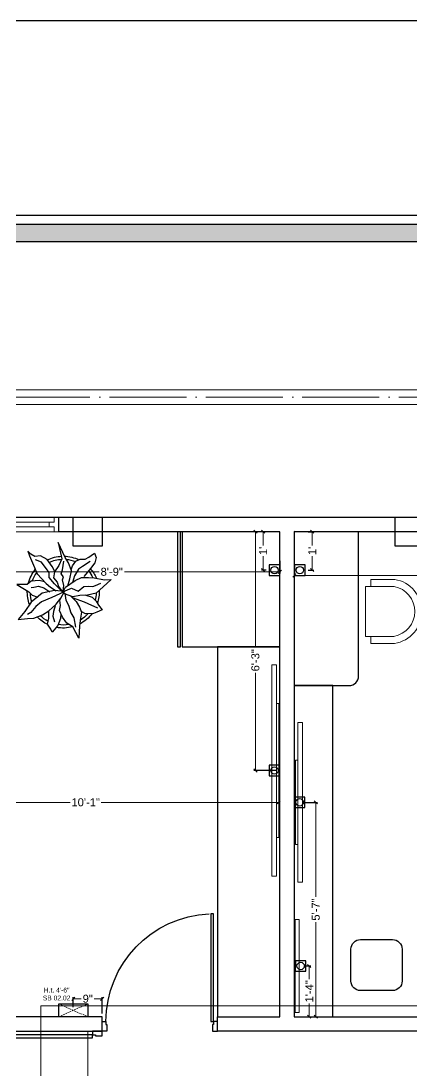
# Model space of a CAD drawing. Header units: millimetres. Extents: x 56222 to 3066687, y -650199 to -121287.
# Drawn here: x 142336 to 142458, y -177180.8 to -176852.9 of the extents above; entities that cross this region are included whole.
import ezdxf

# ---------------------------------------------------------------- set-up
doc = ezdxf.new("R2010")
doc.units = ezdxf.units.MM
doc.header["$MEASUREMENT"] = 0
doc.header["$PDMODE"] = 35
for name, pattern in [('ACAD_ISO04W100', [30, 24, -3, 0, -3]), ('DASHED', [0.75, 0.5, -0.25]), ('DASHED2', [0.375, 0.25, -0.125])]:
    doc.linetypes.add(name, pattern=pattern)
doc.layers.get('Defpoints').update_dxf_attribs({"color": 220})
doc.layers.add('AR DOOR', color=40, linetype='Continuous')
doc.layers.add('AR ELE-5', color=134, linetype='Continuous')
for name, color, linetype, lineweight in [('COLUMN', 1, 'Continuous', 30), ('dim05', 1, 'Continuous', 13), ('el', 7, 'Continuous', 20), ('ELEC-wires', 1, 'DASHED2', 13), ('Electrical', 84, 'Continuous', 30), ('ELEVATION ( SPIRAL STAIR )', 250, 'Continuous', 9), ('FURNITURE', 32, 'Continuous', 9), ('GROUND FLOOR', 7, 'Continuous', 9), ('Labelling', 1, 'Continuous', 25), ('NAME PLATE', 7, 'Continuous', 25), ('SECOND FLOOR', 7, 'Continuous', 9), ('SECOND FLOOR  ( PLINE )', 251, 'Continuous', 30), ('wall', 7, 'Continuous', 30), ('XX~SLAB ( BEAM )~ ( DIM )', 7, 'Continuous', 9)]:
    doc.layers.add(name, color=color, linetype=linetype, lineweight=lineweight)
doc.layers.add('XX~SLAB ( PLINE )', color=251, linetype='Continuous', plot=False)
doc.styles.add('Arial', font='arial.ttf')
doc.styles.get("Standard").update_dxf_attribs({"font": 'arial.ttf', "height": 6})
doc.dimstyles.new('ISO-25', dxfattribs={"dimtxt": 2.5, "dimasz": 1, "dimexe": 0.5, "dimexo": 1, "dimtad": 0, "dimdec": 1, "dimlunit": 4, "dimtxsty": 'Standard', "dimblk": 'OBLIQUE', "dimcen": 2.5, "dimclrd": 1, "dimclre": 1, "dimclrt": 5, "dimadec": 0, "dimazin": 0, "dimtfac": 1, "dimtdec": 1, "dimtmove": 0, "dimatfit": 3, "dimfxl": 1, "dimlwd": -1, "dimarcsym": 0})

# ---------------------------------------------------------------- blocks, each defined once
blk = doc.blocks.new('LAYOUT FILE')
at = {"layer": 'NAME PLATE', "true_color": 0xd39e00}
h = blk.add_hatch(color=42, dxfattribs=at)
h.paths.add_polyline_path([(3346889.83, -513806.18), (3346889.83, -514260.7), (3347535.56, -514260.7), (3347535.56, -513806.18)])
h.paths.add_polyline_path([(3346894.36, -513810.71), (3347531.03, -513810.71), (3347531.03, -514256.17), (3346894.36, -514256.17)], flags=16)
at = {"layer": 'NAME PLATE', "color": 42, "true_color": 0xd39e00}
for points in [[(3346887.56, -513803.91), (3347537.83, -513803.91), (3347537.83, -514262.96), (3346887.56, -514262.96)], [(3346889.83, -513806.18), (3347535.56, -513806.18), (3347535.56, -514260.7), (3346889.83, -514260.7)], [(3346894.36, -513810.71), (3347531.03, -513810.71), (3347531.03, -514256.17), (3346894.36, -514256.17)]]:
    blk.add_lwpolyline(points, close=True, dxfattribs=at)
blk = doc.blocks.new('*U255')
for points in [[(0, 0), (0, 1120), (-30, 1120), (-30, 0)], [(40, 0), (0, 0), (0, -30), (-10, -30), (-10, -100), (40, -100)], [(-1160, 0), (-1120, 0), (-1120, -30), (-1110, -30), (-1110, -100), (-1160, -100)]]:
    blk.add_lwpolyline(points, close=True)
at = {"layer": 'AR ELE-5', "linetype": 'ByBlock', "ltscale": 15}
blk.add_arc((2, -1), 1122, 92.373, 179.9653, dxfattribs=at)
blk = doc.blocks.new('*U256')
for points in [[(-1160, 0), (-1120, 0), (-1120, 30), (-1110, 30), (-1110, 100), (-1160, 100)], [(0, 0), (0, -1120), (-30, -1120), (-30, 0)], [(40, 0), (0, 0), (0, 30), (-10, 30), (-10, 100), (40, 100)]]:
    blk.add_lwpolyline(points, close=True)
at = {"layer": 'AR ELE-5', "linetype": 'ByBlock', "ltscale": 15}
blk.add_arc((2, 1), 1122, 180.0347, 267.627, dxfattribs=at)
blk = doc.blocks.new('ARPLS010')
at = {"linetype": 'ByBlock'}
for p, q in [((0.121, 0.605), (-0.013, 0.459)), ((0.179, 0.666), (0.121, 0.605)), ((0.174, 0.573), (0.179, 0.666)), ((-0.278, 0.467), (-0.295, 0.42)), ((-0.248, 0.54), (-0.278, 0.467)), ((-0.182, 0.493), (-0.248, 0.54)), ((-0.222, 0.484), (-0.164, 0.347)), ((-0.125, 0.459), (-0.182, 0.493)), ((-0.072, 0.404), (-0.125, 0.459)), ((-0.013, 0.459), (-0.044, 0.336)), ((0.077, 0.412), (0.091, 0.447)), ((0.091, 0.447), (0.125, 0.522)), ((0.2, 0.432), (0.174, 0.573)), ((0.409, 0.44), (0.33, 0.38)), ((0.484, 0.459), (0.409, 0.44)), ((0.542, 0.434), (0.484, 0.459)), ((-0.295, 0.42), (-0.302, 0.309)), ((-0.302, 0.309), (-0.276, 0.258)), ((-0.164, 0.347), (-0.139, 0.295)), ((-0.139, 0.295), (-0.08, 0.131)), ((-0.038, 0.302), (-0.072, 0.404)), ((-0.044, 0.336), (-0.049, 0.232)), ((0.082, 0.358), (0.077, 0.412)), ((0.08, 0.288), (0.082, 0.358)), ((0.203, 0.352), (0.2, 0.432)), ((0.204, 0.254), (0.203, 0.352)), ((0.252, 0.313), (0.216, 0.287)), ((0.33, 0.38), (0.252, 0.313)), ((0.425, 0.373), (0.356, 0.269)), ((0.459, 0.303), (0.485, 0.354)), ((0.459, 0.236), (0.459, 0.303)), ((0.485, 0.354), (0.533, 0.42)), ((0.533, 0.42), (0.542, 0.434)), ((-0.469, 0.226), (-0.643, 0.216)), ((-0.643, 0.216), (-0.485, 0.134)), ((-0.359, 0.148), (-0.49, 0.172)), ((-0.362, 0.24), (-0.469, 0.226)), ((-0.278, 0.254), (-0.362, 0.24)), ((-0.287, 0.106), (-0.359, 0.148)), ((-0.21, 0.227), (-0.278, 0.254)), ((-0.132, 0.18), (-0.21, 0.227)), ((-0.063, 0.111), (-0.132, 0.18)), ((-0.049, 0.232), (-0.065, 0.135)), ((0.015, 0.209), (0.08, 0.288)), ((0.056, 0.114), (0.015, 0.209)), ((0.068, 0.032), (0.16, 0.165)), ((0.227, 0.157), (0.132, 0.131)), ((0.16, 0.165), (0.204, 0.254)), ((0.318, 0.213), (0.227, 0.157)), ((0.356, 0.269), (0.318, 0.213)), ((0.368, 0.128), (0.432, 0.176)), ((0.432, 0.176), (0.459, 0.236)), ((-0.485, 0.134), (-0.433, 0.051)), ((-0.433, 0.051), (-0.349, -0.011)), ((-0.18, 0.073), (-0.287, 0.106)), ((-0.111, 0.036), (-0.18, 0.073)), ((-0.013, 0.022), (-0.111, 0.036)), ((-0.084, -0.034), (0.007, 0.018)), ((0.003, 0.011), (-0.076, -0.16)), ((-0.065, 0.135), (-0.024, 0.018)), ((-0.024, 0.018), (0.009, 0.005)), ((0.006, -0.002), (0.068, 0.032)), ((0.007, 0.018), (0.02, -0.121)), ((0.009, 0.005), (0.056, 0.114)), ((0.017, -0.002), (0.091, 0.009)), ((0.088, 0.065), (0.187, 0.091)), ((0.091, 0.009), (0.173, -0.011)), ((0.173, -0.011), (0.212, 0.004)), ((0.187, 0.091), (0.297, 0.116)), ((0.212, 0.004), (0.252, -0.03)), ((0.297, 0.116), (0.408, 0.071)), ((0.309, 0.109), (0.368, 0.128)), ((0.309, -0.01), (0.43, 0.006)), ((0.408, 0.071), (0.482, 0.024)), ((0.482, 0.024), (0.689, -0.072)), ((-0.464, -0.073), (-0.558, -0.152)), ((-0.366, -0.036), (-0.464, -0.073)), ((-0.336, -0.142), (-0.413, -0.121)), ((-0.306, -0.033), (-0.366, -0.036)), ((-0.349, -0.011), (-0.256, -0.05)), ((-0.269, -0.135), (-0.336, -0.142)), ((-0.193, -0.113), (-0.269, -0.135)), ((-0.259, -0.2), (-0.168, -0.1)), ((-0.256, -0.05), (-0.185, -0.038)), ((-0.185, -0.038), (-0.114, -0.046)), ((-0.168, -0.1), (-0.084, -0.034)), ((-0.114, -0.046), (-0.093, -0.036)), ((0.02, -0.121), (-0.017, -0.291)), ((0.01, -0.014), (0.017, -0.002)), ((0.078, -0.064), (0.01, -0.014)), ((0.016, -0.023), (0.116, -0.122)), ((0.07, -0.179), (0.018, -0.1)), ((0.138, -0.083), (0.078, -0.064)), ((0.116, -0.122), (0.201, -0.195)), ((0.197, -0.135), (0.138, -0.083)), ((0.283, -0.123), (0.197, -0.135)), ((0.252, -0.03), (0.309, -0.01)), ((0.277, -0.114), (0.357, -0.156)), ((0.37, -0.064), (0.283, -0.123)), ((0.462, -0.021), (0.37, -0.064)), ((0.689, -0.072), (0.462, -0.021)), ((-0.558, -0.152), (-0.517, -0.172)), ((-0.517, -0.172), (-0.447, -0.216)), ((-0.447, -0.216), (-0.363, -0.202)), ((-0.363, -0.202), (-0.263, -0.2)), ((-0.363, -0.408), (-0.318, -0.29)), ((-0.318, -0.29), (-0.259, -0.2)), ((-0.017, -0.291), (-0.141, -0.446)), ((-0.076, -0.16), (-0.138, -0.304)), ((0.059, -0.27), (0.005, -0.185)), ((0.08, -0.342), (0.059, -0.27)), ((0.121, -0.239), (0.07, -0.179)), ((0.184, -0.299), (0.121, -0.239)), ((0.141, -0.261), (0.16, -0.336)), ((0.201, -0.195), (0.272, -0.198)), ((0.272, -0.198), (0.311, -0.225)), ((0.311, -0.225), (0.415, -0.304)), ((0.357, -0.156), (0.455, -0.226)), ((0.455, -0.226), (0.503, -0.317)), ((-0.368, -0.496), (-0.363, -0.408)), ((-0.199, -0.38), (-0.287, -0.45)), ((-0.138, -0.304), (-0.199, -0.38)), ((-0.042, -0.432), (-0.071, -0.352)), ((0.002, -0.48), (-0.042, -0.432)), ((0.064, -0.446), (0.066, -0.407)), ((0.066, -0.407), (0.08, -0.342)), ((0.16, -0.336), (0.15, -0.445)), ((0.252, -0.362), (0.184, -0.299)), ((0.376, -0.416), (0.252, -0.362)), ((0.502, -0.472), (0.376, -0.416)), ((0.415, -0.304), (0.447, -0.388)), ((0.503, -0.317), (0.494, -0.398)), ((0.494, -0.398), (0.528, -0.452)), ((-0.382, -0.625), (-0.368, -0.496)), ((-0.269, -0.533), (-0.382, -0.625)), ((-0.287, -0.45), (-0.314, -0.498)), ((-0.141, -0.446), (-0.269, -0.533)), ((0.104, -0.646), (0.002, -0.48)), ((0.106, -0.5), (0.104, -0.646)), ((0.15, -0.445), (0.106, -0.5)), ((0.567, -0.494), (0.502, -0.472)), ((0.528, -0.452), (0.567, -0.494))]:
    blk.add_line(p, q, dxfattribs=at)
for radius, start, end in [(0.5, 87.2367, 107.9154), (0.458, 91.6596, 104.0784), (0.5, 49.0791, 67.0324), (0.5, 126.2799, 152.7042), (0.458, 130.7647, 148.9789), (0.458, 49.8461, 63.9764), (0.458, 5.0517, 21.9108), (0.5, 1.3782, 25.7565), (0.5, 164.9216, 191.0302), (0.458, 169.9629, 188.6517), (0.458, 334.5625, 357.1532), (0.5, 333.6991, 357.5577), (0.5, 205.1623, 226.3204), (0.458, 207.232, 224.0819), (0.458, 252.8522, 267.711), (0.5, 283.5324, 308.8712), (0.458, 289.266, 306.1107), (0.5, 249.553, 272.4234)]:
    blk.add_arc((0, 0), radius, start, end, dxfattribs=at)
blk = doc.blocks.new('6616')
at = {"color": 242, "linetype": 'DASHED', "true_color": 0xcd2027}
for p, q in [((386784.79, -36915.77), (386775.78, -36911.78)), ((386784.79, -36911.78), (386775.78, -36915.77))]:
    blk.add_line(p, q, dxfattribs=at)
at = {"layer": 'ELEC-wires', "color": 5, "linetype": 'ByBlock', "lineweight": 30, "ltscale": 4}
blk.add_lwpolyline([(386775.78, -36911.78), (386784.79, -36911.78), (386784.79, -36915.77), (386775.78, -36915.77)], close=True, dxfattribs=at)
blk = doc.blocks.new('_Oblique')
at = {"layer": 'wall', "color": 0, "lineweight": -2}
blk.add_line((-0.5, -0.5), (0.5, 0.5), dxfattribs=at)
blk = doc.blocks.new('*D421')
at = {"layer": 'Defpoints', "color": 0, "lineweight": 0, "transparency": 16777216}
for p in [(142361.28, -177158.28), (142352.28, -177161.9, -0.13), (142361.28, -177163.89, -0.13)]:
    blk.add_point(p, dxfattribs=at)
at = {"layer": 'dim05', "color": 1, "linetype": 'Continuous', "lineweight": -2, "transparency": 16777216}
for p, q in [((142352.28, -177160.9), (142352.28, -177157.78)), ((142361.28, -177162.89), (142361.28, -177157.78))]:
    blk.add_line(p, q, dxfattribs=at)
at = {"layer": 'dim05', "color": 1, "linetype": 'Continuous', "transparency": 16777216}
for p, q in [((142352.28, -177158.28), (142354.72, -177158.28)), ((142361.28, -177158.28), (142358.84, -177158.28))]:
    blk.add_line(p, q, dxfattribs=at)
at = {"layer": 'dim05', "color": 1, "transparency": 16777216, "rotation": 180}
blk.add_blockref('_Oblique', (142352.28, -177158.28), dxfattribs=at)
at = {"layer": 'dim05', "color": 1, "transparency": 16777216}
blk.add_blockref('_Oblique', (142361.28, -177158.28), dxfattribs=at)
at = {"layer": 'dim05', "color": 5, "lineweight": 25, "transparency": 16777216, "insert": (142356.78, -177158.28), "char_height": 2.5, "attachment_point": 5, "style": 'Arial'}
blk.add_mtext('9"', dxfattribs=at)
blk = doc.blocks.new('*D422')
at = {"layer": 'Defpoints', "color": 0, "lineweight": 0, "transparency": 16777216}
for p in [(142416.78, -177012.39, -0.13), (142409.14, -177086.98), (142416.78, -177086.98, -0.13)]:
    blk.add_point(p, dxfattribs=at)
at = {"layer": 'dim05', "color": 1, "linetype": 'Continuous', "lineweight": -2, "transparency": 16777216}
for p, q in [((142415.78, -177012.39), (142408.64, -177012.39)), ((142415.78, -177086.98), (142408.64, -177086.98))]:
    blk.add_line(p, q, dxfattribs=at)
at = {"layer": 'dim05', "color": 1, "linetype": 'Continuous', "transparency": 16777216}
for p, q in [((142409.14, -177012.39), (142409.14, -177048.61)), ((142409.14, -177086.98), (142409.14, -177056.51))]:
    blk.add_line(p, q, dxfattribs=at)
at = {"layer": 'dim05', "color": 1, "transparency": 16777216}
for p, rotation in [((142409.14, -177012.39), 90), ((142409.14, -177086.98), 270)]:
    blk.add_blockref('_Oblique', p, dxfattribs=dict(at, rotation=rotation))
at = {"layer": 'dim05', "color": 5, "lineweight": 25, "transparency": 16777216, "insert": (142409.14, -177052.56), "char_height": 2.5, "attachment_point": 5, "rotation": 90, "style": 'Arial'}
blk.add_mtext('6\'-3"', dxfattribs=at)
blk = doc.blocks.new('*D460')
at = {"layer": 'Defpoints', "color": 0, "lineweight": 0, "transparency": 16777216}
for p in [(142416.78, -177012.39, -0.13), (142411.55, -177024.39), (142413.46, -177024.39, -0.13)]:
    blk.add_point(p, dxfattribs=at)
at = {"layer": 'dim05', "color": 1, "linetype": 'Continuous', "lineweight": -2, "transparency": 16777216}
for p, q in [((142415.78, -177012.39), (142411.05, -177012.39)), ((142412.46, -177024.39), (142411.05, -177024.39))]:
    blk.add_line(p, q, dxfattribs=at)
at = {"layer": 'dim05', "color": 1, "linetype": 'Continuous', "transparency": 16777216}
for p, q in [((142411.55, -177012.39), (142411.55, -177016.73)), ((142411.55, -177024.39), (142411.55, -177020.05))]:
    blk.add_line(p, q, dxfattribs=at)
at = {"layer": 'dim05', "color": 1, "transparency": 16777216}
for p, rotation in [((142411.55, -177012.39), 90), ((142411.55, -177024.39), 270)]:
    blk.add_blockref('_Oblique', p, dxfattribs=dict(at, rotation=rotation))
at = {"layer": 'dim05', "color": 5, "lineweight": 25, "transparency": 16777216, "insert": (142411.55, -177018.39), "char_height": 2.5, "attachment_point": 5, "rotation": 90, "style": 'Arial'}
blk.add_mtext("1'", dxfattribs=at)
blk = doc.blocks.new('*D487')
at = {"layer": 'Defpoints', "color": 0, "lineweight": 0, "transparency": 16777216}
for p in [(142423.27, -177148.04, -0.13), (142423.27, -177163.89, -0.13), (142425.95, -177163.89)]:
    blk.add_point(p, dxfattribs=at)
at = {"layer": 'dim05', "color": 1, "linetype": 'Continuous', "lineweight": -2, "transparency": 16777216}
for p, q in [((142424.27, -177148.04), (142426.45, -177148.04)), ((142424.27, -177163.89), (142426.45, -177163.89))]:
    blk.add_line(p, q, dxfattribs=at)
at = {"layer": 'dim05', "color": 1, "linetype": 'Continuous', "transparency": 16777216}
for p, q in [((142425.95, -177148.04), (142425.95, -177152.13)), ((142425.95, -177163.89), (142425.95, -177159.79))]:
    blk.add_line(p, q, dxfattribs=at)
at = {"layer": 'dim05', "color": 1, "transparency": 16777216}
for p, rotation in [((142425.95, -177148.04), 90), ((142425.95, -177163.89), 270)]:
    blk.add_blockref('_Oblique', p, dxfattribs=dict(at, rotation=rotation))
at = {"layer": 'dim05', "color": 5, "lineweight": 25, "transparency": 16777216, "insert": (142425.95, -177155.96), "char_height": 2.5, "attachment_point": 5, "rotation": 90, "style": 'Arial'}
blk.add_mtext('1\'-4"', dxfattribs=at)
blk = doc.blocks.new('*D488')
at = {"layer": 'Defpoints', "color": 0, "lineweight": 0, "transparency": 16777216}
for p in [(142422.94, -177096.93, -0.13), (142424.27, -177163.89), (142427.98, -177163.89)]:
    blk.add_point(p, dxfattribs=at)
at = {"layer": 'dim05', "color": 1, "linetype": 'Continuous', "lineweight": -2, "transparency": 16777216}
for p, q in [((142423.94, -177096.93), (142428.48, -177096.93)), ((142425.27, -177163.89), (142428.48, -177163.89))]:
    blk.add_line(p, q, dxfattribs=at)
at = {"layer": 'dim05', "color": 1, "linetype": 'Continuous', "transparency": 16777216}
for p, q in [((142427.98, -177096.93), (142427.98, -177126.46)), ((142427.98, -177163.89), (142427.98, -177134.36))]:
    blk.add_line(p, q, dxfattribs=at)
at = {"layer": 'dim05', "color": 1, "transparency": 16777216}
for p, rotation in [((142427.98, -177096.93), 90), ((142427.98, -177163.89), 270)]:
    blk.add_blockref('_Oblique', p, dxfattribs=dict(at, rotation=rotation))
at = {"layer": 'dim05', "color": 5, "lineweight": 25, "transparency": 16777216, "insert": (142427.98, -177130.41), "char_height": 2.5, "attachment_point": 5, "rotation": 90, "style": 'Arial'}
blk.add_mtext('5\'-7"', dxfattribs=at)
blk = doc.blocks.new('*D489')
at = {"layer": 'Defpoints', "color": 0, "lineweight": 0, "transparency": 16777216}
for p in [(142424.66, -177012.39, -0.13), (142426.89, -177012.39), (142424.66, -177024.38, -0.13)]:
    blk.add_point(p, dxfattribs=at)
at = {"layer": 'dim05', "color": 1, "linetype": 'Continuous', "lineweight": -2, "transparency": 16777216}
for p, q in [((142425.66, -177012.39), (142427.39, -177012.39)), ((142425.66, -177024.38), (142427.39, -177024.38))]:
    blk.add_line(p, q, dxfattribs=at)
at = {"layer": 'dim05', "color": 1, "linetype": 'Continuous', "transparency": 16777216}
for p, q in [((142426.89, -177012.39), (142426.89, -177016.73)), ((142426.89, -177024.38), (142426.89, -177020.04))]:
    blk.add_line(p, q, dxfattribs=at)
at = {"layer": 'dim05', "color": 1, "transparency": 16777216}
for p, rotation in [((142426.89, -177012.39), 90), ((142426.89, -177024.38), 270)]:
    blk.add_blockref('_Oblique', p, dxfattribs=dict(at, rotation=rotation))
at = {"layer": 'dim05', "color": 5, "lineweight": 25, "transparency": 16777216, "insert": (142426.89, -177018.39), "char_height": 2.5, "attachment_point": 5, "rotation": 90, "style": 'Arial'}
blk.add_mtext("1'", dxfattribs=at)
blk = doc.blocks.new('*D496')
at = {"layer": 'Defpoints', "color": 0, "lineweight": 0, "transparency": 16777216}
for p in [(142295.89, -177090.59, -0.13), (142416.41, -177090.59, -0.13), (142416.41, -177096.93)]:
    blk.add_point(p, dxfattribs=at)
at = {"layer": 'dim05', "color": 1, "linetype": 'Continuous', "lineweight": -2, "transparency": 16777216}
for p, q in [((142295.89, -177091.59), (142295.89, -177097.43)), ((142416.41, -177091.59), (142416.41, -177097.43))]:
    blk.add_line(p, q, dxfattribs=at)
at = {"layer": 'dim05', "color": 1, "linetype": 'Continuous', "transparency": 16777216}
for p, q in [((142295.89, -177096.93), (142351.34, -177096.93)), ((142416.41, -177096.93), (142360.95, -177096.93))]:
    blk.add_line(p, q, dxfattribs=at)
at = {"layer": 'dim05', "color": 1, "transparency": 16777216, "rotation": 180}
blk.add_blockref('_Oblique', (142295.89, -177096.93), dxfattribs=at)
at = {"layer": 'dim05', "color": 1, "transparency": 16777216}
blk.add_blockref('_Oblique', (142416.41, -177096.93), dxfattribs=at)
at = {"layer": 'dim05', "color": 5, "lineweight": 25, "transparency": 16777216, "insert": (142356.15, -177096.93), "char_height": 2.5, "attachment_point": 5, "style": 'Arial'}
blk.add_mtext('10\'-1"', dxfattribs=at)
blk = doc.blocks.new('*D509')
at = {"layer": 'Defpoints', "color": 0, "lineweight": 0, "transparency": 16777216}
for p in [(142421.28, -177021.52, -0.13), (142505.28, -177022.38, -0.13), (142505.28, -177026.07)]:
    blk.add_point(p, dxfattribs=at)
at = {"layer": 'dim05', "color": 1, "linetype": 'Continuous', "lineweight": -2, "transparency": 16777216}
for p, q in [((142421.28, -177022.52), (142421.28, -177026.57)), ((142505.28, -177023.38), (142505.28, -177026.57))]:
    blk.add_line(p, q, dxfattribs=at)
at = {"layer": 'dim05', "color": 1, "linetype": 'Continuous', "transparency": 16777216}
for p, q in [((142421.28, -177026.07), (142461.51, -177026.07)), ((142505.28, -177026.07), (142465.04, -177026.07))]:
    blk.add_line(p, q, dxfattribs=at)
at = {"layer": 'dim05', "color": 1, "transparency": 16777216, "rotation": 180}
blk.add_blockref('_Oblique', (142421.28, -177026.07), dxfattribs=at)
at = {"layer": 'dim05', "color": 1, "transparency": 16777216}
blk.add_blockref('_Oblique', (142505.28, -177026.07), dxfattribs=at)
at = {"layer": 'dim05', "color": 5, "lineweight": 25, "transparency": 16777216, "insert": (142463.28, -177026.07), "char_height": 2.5, "attachment_point": 5, "style": 'Arial'}
blk.add_mtext("7'", dxfattribs=at)
blk = doc.blocks.new('*D511')
at = {"layer": 'Defpoints', "color": 0, "lineweight": 0, "transparency": 16777216}
for p in [(142311.78, -177020.52, -0.13), (142416.78, -177020.52, -0.13), (142416.78, -177024.93)]:
    blk.add_point(p, dxfattribs=at)
at = {"layer": 'dim05', "color": 1, "linetype": 'Continuous', "lineweight": -2, "transparency": 16777216}
for p, q in [((142311.78, -177021.52), (142311.78, -177025.43)), ((142416.78, -177021.52), (142416.78, -177025.43))]:
    blk.add_line(p, q, dxfattribs=at)
at = {"layer": 'dim05', "color": 1, "linetype": 'Continuous', "transparency": 16777216}
for p, q in [((142311.78, -177024.93), (142360.33, -177024.93)), ((142416.78, -177024.93), (142368.23, -177024.93))]:
    blk.add_line(p, q, dxfattribs=at)
at = {"layer": 'dim05', "color": 1, "transparency": 16777216, "rotation": 180}
blk.add_blockref('_Oblique', (142311.78, -177024.93), dxfattribs=at)
at = {"layer": 'dim05', "color": 1, "transparency": 16777216}
blk.add_blockref('_Oblique', (142416.78, -177024.93), dxfattribs=at)
at = {"layer": 'dim05', "color": 5, "lineweight": 25, "transparency": 16777216, "insert": (142364.28, -177024.93), "char_height": 2.5, "attachment_point": 5, "style": 'Arial'}
blk.add_mtext('8\'-9"', dxfattribs=at)

msp = doc.modelspace()

# ---------------------------------------------------------------- linework, layer by layer
at = {"lineweight": 9, "elevation": -0.1256}
for points in [[(142423.8639, -177072.0085), (142422.4172, -177072.0085), (142422.4172, -177121.8441), (142423.8639, -177121.8441)], [(142422.4172, -177083.7078), (142421.6513, -177083.7078), (142421.6513, -177110.1447), (142422.4172, -177110.1447)]]:
    msp.add_lwpolyline(points, close=True, dxfattribs=at)
at = {"layer": 'COLUMN', "elevation": -0.1256}
for points in [[(142352.2796, -177007.8895), (142361.2796, -177007.8895), (142361.2796, -177016.8895), (142352.2796, -177016.8895)], [(142452.7796, -177007.8895), (142461.7796, -177007.8895), (142461.7796, -177016.8895), (142452.7796, -177016.8895)]]:
    msp.add_lwpolyline(points, close=True, dxfattribs=at)
at = {"layer": 'ELEVATION ( SPIRAL STAIR )', "color": 5, "elevation": -0.1256}
msp.add_lwpolyline([(142421.6061, -177162.5874), (142422.7626, -177162.5874), (142422.7626, -177133.4884), (142421.6061, -177133.4884)], close=True, dxfattribs=at)
at = {"layer": 'FURNITURE'}
for p, q in [((142445.2008, -177029.5516, -0.1256), (142443.5154, -177029.5429, -0.1256)), ((142448.3734, -177029.5429, -0.1256), (142452.281, -177029.5429, -0.1256))]:
    msp.add_line(p, q, dxfattribs=at)
at = {"layer": 'FURNITURE', "lineweight": 30, "elevation": -0.1256}
for points in [[(142384.7757, -177048.3081), (142385.7931, -177048.3081), (142385.7931, -177012.3895), (142384.7757, -177012.3895)], [(142416.7799, -177012.3895), (142386.2252, -177012.3895), (142386.2252, -177048.3081), (142416.7799, -177048.3081)], [(142397.2796, -177163.8763), (142416.7794, -177163.8763), (142416.7794, -177048.3081), (142397.2796, -177048.3081)], [(142433.3265, -177060.4751), (142421.2796, -177060.4751), (142421.2796, -177163.8895), (142433.3265, -177163.8895)]]:
    msp.add_lwpolyline(points, close=True, dxfattribs=at)
msp.add_lwpolyline([(142438.3734, -177060.48, 0.41421356), (142441.3734, -177057.48), (142441.3734, -177012.3944), (142421.2796, -177012.3846), (142421.2796, -177060.4702), (142438.3734, -177060.48)], format="xyb", dxfattribs=at)
at = {"layer": 'FURNITURE', "elevation": -0.1256, "flags": 128}
for points in [[(142445.2008, -177045.0852), (142445.2008, -177047.3097), (142452.5829, -177047.3097, 0.85361338), (142452.6343, -177027.3097), (142445.2008, -177027.3097), (142445.2008, -177029.5343)], [(142447.423, -177045.0852), (142445.2008, -177045.0852), (142452.3995, -177045.0875, 0.83575836), (142452.4448, -177029.532), (142447.423, -177029.532), (142445.2008, -177029.532)]]:
    msp.add_lwpolyline(points, format="xyb", dxfattribs=at)
at = {"layer": 'FURNITURE', "elevation": -0.1256}
msp.add_lwpolyline([(142443.5154, -177029.5429), (142443.5154, -177045.0938), (142445.2008, -177045.0852)], dxfattribs=at)
at = {"layer": 'FURNITURE', "lineweight": 30, "elevation": -0.1256}
msp.add_lwpolyline([(142441.9855, -177139.7844), (142451.9537, -177139.7844, -0.41421356), (142454.9537, -177142.7844), (142454.9537, -177152.7404, -0.41421356), (142451.9537, -177155.7404), (142441.9855, -177155.7404, -0.41421356), (142438.9855, -177152.7404), (142438.9855, -177142.7844, -0.41421356)], format="xyb", close=True, dxfattribs=at)
at = {"layer": 'GROUND FLOOR'}
for p, q in [((142098.0296, -176968.1395, -0.1256), (142598.2796, -176968.1395, -0.1256)), ((142102.5296, -176972.6395, -0.1256), (142598.2796, -176972.6395, -0.1256))]:
    msp.add_line(p, q, dxfattribs=at)
at = {"layer": 'GROUND FLOOR', "color": 1, "linetype": 'ACAD_ISO04W100', "elevation": -0.1256}
msp.add_lwpolyline([(142598.2796, -176970.3895), (142100.2796, -176970.3895), (142100.2796, -177432.8895), (142598.2796, -177432.8895)], dxfattribs=at)
at = {"layer": 'Labelling', "lineweight": 0, "ltscale": 10}
msp.add_lwpolyline([(142342.1898, -177160.5352), (142615.098, -177160.5352), (142615.098, -177324.8038), (142342.1898, -177324.8038)], close=True, dxfattribs=at)
at = {"layer": 'SECOND FLOOR'}
for p, q in [((142197.7796, -177007.8895, -0.1256), (142598.2796, -177007.8895, -0.1256)), ((142347.7796, -177007.8895, -0.1256), (142347.7796, -177012.3895, -0.1256)), ((142206.7796, -177012.3895, -0.1256), (142416.7796, -177012.3895, -0.1256)), ((142416.7796, -177012.3895, -0.1256), (142416.7796, -177163.8895, -0.1256)), ((142421.2796, -177012.3895, -0.1256), (142589.2796, -177012.3895, -0.1256)), ((142421.2796, -177163.8895, -0.1256), (142421.2796, -177012.3895, -0.1256)), ((142323.7796, -177163.8895, -0.1256), (142361.2796, -177163.8895, -0.1256)), ((142361.2796, -177168.3895, -0.1256), (142361.2796, -177163.8895, -0.1256)), ((142206.7796, -177168.3895, -0.1256), (142361.2796, -177168.3895, -0.1256)), ((142356.7796, -177318.3895, -0.1256), (142356.7796, -177168.3895, -0.1256)), ((142416.7796, -177168.3895, -0.1256), (142421.2796, -177168.3895, -0.1256))]:
    msp.add_line(p, q, dxfattribs=at)
at = {"layer": 'SECOND FLOOR', "elevation": -0.1256}
msp.add_lwpolyline([(142347.7796, -177007.8895), (142346.2796, -177007.8895), (142346.2796, -177009.3895), (142344.7796, -177009.3895), (142344.7796, -177010.8895), (142278.7796, -177010.8895), (142278.7796, -177009.3895), (142277.2796, -177009.3895), (142277.2796, -177007.8895), (142275.7796, -177007.8895), (142275.7796, -177012.3895), (142277.2796, -177012.3895), (142277.2796, -177010.8895), (142278.7796, -177010.8895), (142278.7796, -177009.3895), (142344.7796, -177009.3895), (142344.7796, -177010.8895), (142346.2796, -177010.8895), (142346.2796, -177012.3895), (142347.7796, -177012.3895), (142347.7796, -177007.8895), (142275.7796, -177007.8895), (142275.7796, -177012.3895), (142347.7796, -177012.3895)], close=True, dxfattribs=at)
at = {"layer": 'SECOND FLOOR  ( PLINE )', "elevation": -0.1256}
for points in [[(142416.7796, -177168.3895), (142397.2796, -177168.3895), (142397.2796, -177163.8895), (142416.7796, -177163.8895), (142416.7796, -177012.3895), (142347.7796, -177012.3895), (142347.7796, -177007.8895), (142493.2789, -177007.8895), (142493.2789, -177012.3895), (142421.2796, -177012.3895), (142421.2796, -177163.8895), (142463.2796, -177163.8895), (142463.2796, -177168.3895), (142421.2796, -177168.3895)], [(142361.2796, -177163.8895), (142323.7796, -177163.8895), (142323.7796, -177168.3895), (142361.2796, -177168.3895)]]:
    msp.add_lwpolyline(points, close=True, dxfattribs=at)
at = {"layer": 'XX~SLAB ( BEAM )~ ( DIM )', "color": 3, "lineweight": 30}
msp.add_lwpolyline([(142840.5563, -176852.8868), (140057.6713, -176852.8868), (140057.6713, -177505.9443), (142840.5563, -177505.9443)], close=True, dxfattribs=at)
at = {"layer": 'XX~SLAB ( BEAM )~ ( DIM )', "color": 6, "lineweight": 30, "elevation": -0.1256}
for points in [[(142413.4526, -177026.049), (142416.7713, -177026.049), (142416.7885, -177022.7388), (142413.4697, -177022.7388)], [(142421.3328, -177026.0397), (142424.6515, -177026.0397), (142424.6687, -177022.7295), (142421.35, -177022.7295)], [(142413.4521, -177088.639), (142416.7708, -177088.639), (142416.788, -177085.3289), (142413.4693, -177085.3289)], [(142421.271, -177098.5813), (142424.5898, -177098.5813), (142424.607, -177095.2712), (142421.2882, -177095.2712)], [(142421.5975, -177149.693), (142424.9163, -177149.693), (142424.9334, -177146.3828), (142421.6147, -177146.3828)]]:
    msp.add_lwpolyline(points, close=True, dxfattribs=at)
at = {"layer": 'XX~SLAB ( BEAM )~ ( DIM )', "elevation": -0.1256}
for points in [[(142414.3103, -177054.0182), (142415.707, -177054.0182), (142415.707, -177119.9498), (142414.3103, -177119.9498)], [(142415.707, -177066.0182), (142416.4053, -177066.0182), (142416.4053, -177107.9498), (142415.707, -177107.9498)]]:
    msp.add_lwpolyline(points, close=True, dxfattribs=at)
at = {"layer": 'XX~SLAB ( BEAM )~ ( DIM )', "color": 6, "lineweight": 30}
for centre in [(142415.1248, -177024.3939, -0.1256), (142423.005, -177024.3846, -0.1256), (142415.1243, -177086.984, -0.1256), (142422.9433, -177096.9263, -0.1256), (142423.2698, -177148.0379, -0.1256)]:
    msp.add_circle(centre, 1.1551, dxfattribs=at)
at = {"layer": 'XX~SLAB ( PLINE )', "elevation": -0.1256}
msp.add_lwpolyline([(142193.2796, -177007.8895), (142598.2796, -177007.8895), (142598.2796, -177318.3895), (142589.2796, -177318.3895), (142569.475, -177318.3895), (142529.1378, -177318.3895), (142503.7796, -177318.3895), (142356.7796, -177318.3895), (142283.5361, -177318.3895), (142193.2796, -177318.3895)], close=True, dxfattribs=at)

# ---------------------------------------------------------------- block references
at = {"xscale": -22.43806280742462, "yscale": 22.43806280742462, "zscale": 22.43806280742462, "rotation": 269.893550954013}
msp.add_blockref('ARPLS010', (142349.1352, -177031.2661, -0.1256), dxfattribs=at)
at = {"layer": 'AR DOOR', "linetype": 'ByBlock', "lineweight": -2, "extrusion": (0, 0, -1), "yscale": 0.02999999999996949, "zscale": -0.02999999999996949}
for name, p, xscale, rotation in [('*U256', (-142396.0796, -177165.3895, 0.1256), 0.02999999999996949, 180), ('*U255', (-142358.2796, -177169.5895, 0.1256), -0.02999999999996949, 270)]:
    msp.add_blockref(name, p, dxfattribs=dict(at, xscale=xscale, rotation=rotation))
at = {"layer": 'el', "color": 1, "rotation": 180}
msp.add_blockref('6616', (529132.5669, -214075.6733, -0.1256), dxfattribs=at)
at = {"layer": 'NAME PLATE', "lineweight": 0, "xscale": 1.209046105522275, "yscale": 1.209046105522275, "zscale": 1.209046105522275}
msp.add_blockref('LAYOUT FILE', (-3904558.0324, 444299.0561), dxfattribs=at)

# ---------------------------------------------------------------- texts
at = {"layer": 'Electrical', "color": 240, "true_color": 0xed1f24, "transparency": 33554687}
msp.add_text('H.t. 4\'-6"', height=1.5, dxfattribs=at).set_placement((142343.0717, -177156.3297))
at = {"layer": 'Electrical', "color": 5, "transparency": 33554687}
msp.add_text('SB 02.02', height=1.5, dxfattribs=at).set_placement((142342.7595, -177158.7922))

# ---------------------------------------------------------------- dimensions: what is measured, and where the dimension line sits
at = {"layer": 'dim05', "color": 27, "lineweight": 25, "true_color": 0x7d5120}
dim = msp.add_linear_dim(base=(142409.1366, -177086.984), p1=(142416.78, -177012.3895, -0.1256), p2=(142416.7794, -177086.984, -0.1256), angle=90, dimstyle='ISO-25', override={"dimdec": 0, "dimtxsty": 'Arial'}, dxfattribs=at)
dim.commit()
dim.dimension.update_dxf_attribs({"geometry": '*D422', "text_midpoint": (142409.1366, -177052.5598), "dimtype": 160})
for base, p1, p2, picture, middle in [((142411.5546, -177024.3939), (142416.7796, -177012.3895, -0.1256), (142413.4611, -177024.3939, -0.1256), '*D460', (142411.5546, -177018.3917)), ((142426.893, -177012.3862), (142424.6601, -177024.3846, -0.1256), (142424.664, -177012.3862, -0.1256), '*D489', (142426.893, -177018.3854)), ((142427.984, -177163.8895), (142422.939, -177096.9263, -0.1256), (142424.2698, -177163.8895), '*D488', (142427.984, -177130.4079)), ((142425.9512, -177163.8895), (142423.2698, -177148.0379, -0.1256), (142423.2698, -177163.8895, -0.1256), '*D487', (142425.9512, -177155.9637))]:
    dim = msp.add_linear_dim(base=base, p1=p1, p2=p2, angle=90, dimstyle='ISO-25', override={"dimdec": 0, "dimtxsty": 'Arial'}, dxfattribs=at)
    dim.commit()
    dim.dimension.update_dxf_attribs({"geometry": picture, "text_midpoint": middle})
for base, p1, p2, picture, middle in [((142416.7799, -177024.9339), (142311.7796, -177020.5193, -0.1256), (142416.7799, -177020.5193, -0.1256), '*D511', (142364.2798, -177024.9339)), ((142505.2796, -177026.0706), (142421.2796, -177021.5211, -0.1256), (142505.2796, -177022.3845, -0.1256), '*D509', (142463.2796, -177026.0706)), ((142416.4053, -177096.9276), (142295.8867, -177090.588, -0.1256), (142416.4053, -177090.588, -0.1256), '*D496', (142356.146, -177096.9276)), ((142361.2796, -177158.282), (142352.2796, -177161.8961, -0.1256), (142361.2796, -177163.8895, -0.1256), '*D421', (142356.7796, -177158.282))]:
    dim = msp.add_linear_dim(base=base, p1=p1, p2=p2, dimstyle='ISO-25', override={"dimdec": 0, "dimtxsty": 'Arial'}, dxfattribs=at)
    dim.commit()
    dim.dimension.update_dxf_attribs({"geometry": picture, "text_midpoint": middle})

doc.saveas('drawing.dxf')
